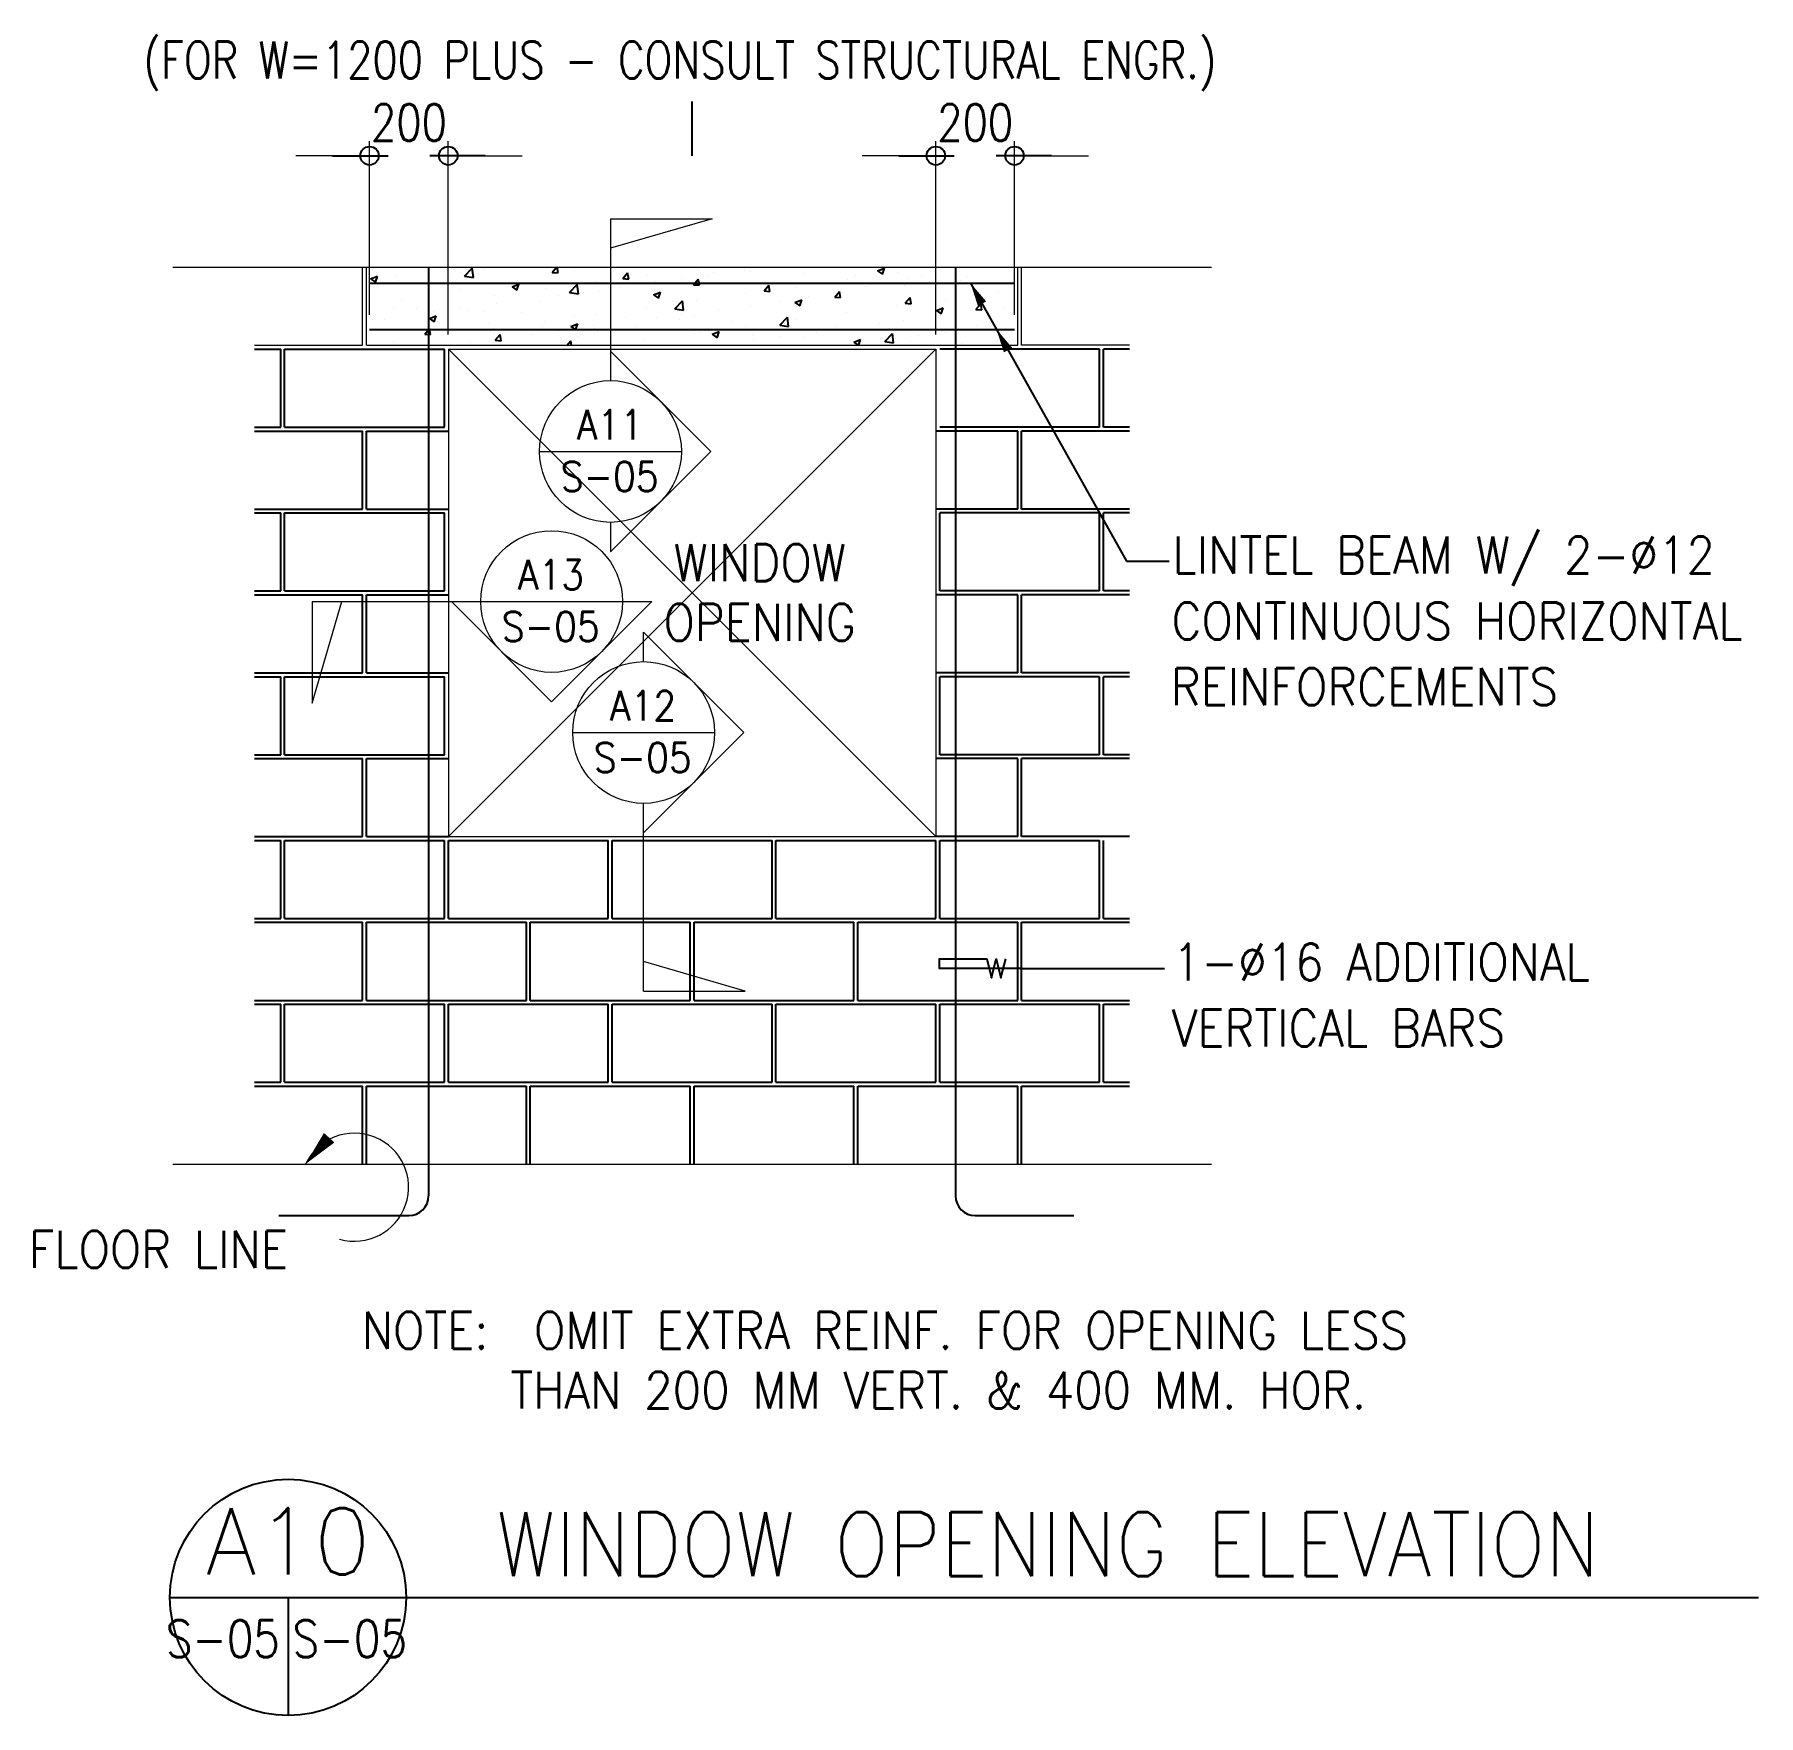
# Model space of a CAD drawing. Header units: millimetres. Extents: x 0 to 38473, y 0 to 21969.
# Drawn here: x 15477 to 20206, y 11820 to 16432 of the extents above; entities that cross this region are included whole.
import ezdxf
from ezdxf.enums import TextEntityAlignment as Align

# ---------------------------------------------------------------- set-up
doc = ezdxf.new("R2010")
doc.units = ezdxf.units.MM
doc.layers.add('2Y', color=3, linetype='Continuous', lineweight=9)
doc.layers.add('ST-DIM_E', color=250, linetype='Continuous', lineweight=13)
for name, color, linetype in [('6M', 6, 'Continuous'), ('8G', 8, 'Continuous'), ('DIM', 8, 'Continuous'), ('SHE', 8, 'Continuous'), ('TG', 3, 'Continuous'), ('title', 3, 'Continuous')]:
    doc.layers.add(name, color=color, linetype=linetype)
doc.styles.add('100CL', font='romans.shx', dxfattribs={"height": 250})
doc.styles.add('175CL', font='ROMANS.shx', dxfattribs={"height": 0.45})
doc.styles.add('ROMANS', font='romans.shx', dxfattribs={"width": 0.8})
doc.dimstyles.new('DIM150', dxfattribs={"dimscale": 150, "dimtxt": 2.5, "dimasz": 2.5, "dimexe": 1, "dimexo": 1, "dimgap": 1, "dimtad": 1, "dimdec": 0, "dimzin": 0, "dimdsep": 46, "dimtxsty": 'ROMANS', "dimblk": 'DIM1', "dimcen": 1, "dimclrd": 8, "dimclre": 8, "dimclrt": 3, "dimadec": 0, "dimazin": 0, "dimtfac": 1, "dimtdec": 0, "dimtofl": 0, "dimtmove": 0, "dimatfit": 3, "dimfxl": 1, "dimtolj": 1, "dimtzin": 0, "dimarcsym": 0})

# ---------------------------------------------------------------- blocks, each defined once
blk = doc.blocks.new('*X21')
at = {"color": 0}
for p, q in [((26.936, 37.606), (26.98, 37.658)), ((26.996, 37.601), (26.985, 37.658)), ((25.09, 37.54), (25.16, 37.567)), ((25.09, 37.54), (25.139, 37.506)), ((25.139, 37.506), (25.16, 37.566)), ((25.346, 37.568), (25.346, 37.568)), ((25.37, 37.519), (25.37, 37.519)), ((25.859, 37.639), (25.859, 37.639)), ((26.002, 37.602), (26.002, 37.602)), ((26.045, 37.567), (26.122, 37.648)), ((26.045, 37.567), (26.134, 37.553)), ((26.134, 37.553), (26.122, 37.648)), ((26.252, 37.635), (26.252, 37.635)), ((26.527, 37.46), (26.597, 37.486)), ((26.577, 37.426), (26.597, 37.486)), ((26.58, 37.528), (26.58, 37.528)), ((26.936, 37.606), (26.996, 37.601)), ((27.163, 37.629), (27.163, 37.629)), ((27.385, 37.515), (27.385, 37.515)), ((27.653, 37.544), (27.701, 37.601)), ((27.653, 37.544), (27.713, 37.538)), ((27.713, 37.538), (27.701, 37.601)), ((27.89, 37.579), (27.89, 37.579)), ((27.986, 37.509), (27.986, 37.509)), ((28.26, 37.54), (28.26, 37.54)), ((28.37, 37.481), (28.419, 37.538)), ((28.41, 37.654), (28.41, 37.654)), ((28.418, 37.639), (28.418, 37.639)), ((28.43, 37.476), (28.419, 37.538)), ((28.51, 37.573), (28.51, 37.573)), ((28.569, 37.609), (28.569, 37.609)), ((28.889, 37.622), (28.889, 37.622)), ((28.951, 37.616), (28.951, 37.616)), ((29.485, 37.594), (29.485, 37.594)), ((29.935, 37.531), (29.935, 37.531)), ((30.019, 37.571), (30.019, 37.571)), ((30.241, 37.622), (30.311, 37.649)), ((30.241, 37.622), (30.291, 37.588)), ((30.291, 37.588), (30.311, 37.649)), ((30.449, 37.601), (30.449, 37.601)), ((30.553, 37.549), (30.553, 37.549)), ((30.701, 37.56), (30.701, 37.56)), ((30.769, 37.51), (30.769, 37.51)), ((31.087, 37.526), (31.087, 37.526)), ((31.147, 37.56), (31.147, 37.56)), ((31.62, 37.503), (31.62, 37.503)), ((25.414, 37.328), (25.414, 37.328)), ((25.997, 37.428), (25.997, 37.428)), ((26.352, 37.37), (26.352, 37.37)), ((26.527, 37.46), (26.577, 37.426)), ((26.82, 37.309), (26.82, 37.309)), ((26.872, 37.445), (26.872, 37.445)), ((26.999, 37.374), (26.999, 37.374)), ((27.112, 37.401), (27.19, 37.482)), ((27.112, 37.401), (27.201, 37.387)), ((27.201, 37.387), (27.19, 37.482)), ((27.25, 37.407), (27.25, 37.407)), ((27.403, 37.409), (27.403, 37.409)), ((27.629, 37.456), (27.629, 37.456)), ((27.964, 37.379), (28.034, 37.406)), ((27.964, 37.379), (28.014, 37.346)), ((28.014, 37.346), (28.034, 37.406)), ((28.179, 37.236), (28.257, 37.317)), ((28.268, 37.222), (28.257, 37.317)), ((28.37, 37.481), (28.43, 37.476)), ((28.397, 37.321), (28.397, 37.321)), ((28.911, 37.392), (28.911, 37.392)), ((29.088, 37.418), (29.136, 37.475)), ((29.088, 37.418), (29.147, 37.413)), ((29.147, 37.413), (29.136, 37.475)), ((29.258, 37.311), (29.258, 37.311)), ((29.401, 37.299), (29.471, 37.326)), ((29.416, 37.456), (29.416, 37.456)), ((29.451, 37.266), (29.471, 37.326)), ((29.508, 37.344), (29.508, 37.344)), ((29.534, 37.359), (29.534, 37.359)), ((29.805, 37.355), (29.853, 37.413)), ((29.805, 37.355), (29.865, 37.35)), ((29.865, 37.35), (29.853, 37.413)), ((29.887, 37.394), (29.887, 37.394)), ((30.118, 37.459), (30.118, 37.459)), ((30.518, 37.477), (30.518, 37.477)), ((30.522, 37.293), (30.57, 37.35)), ((30.582, 37.287), (30.57, 37.35)), ((30.942, 37.332), (30.942, 37.332)), ((31.461, 37.407), (31.461, 37.407)), ((25.334, 37.235), (25.334, 37.235)), ((25.554, 37.241), (25.554, 37.241)), ((25.687, 37.137), (25.757, 37.164)), ((25.687, 37.137), (25.736, 37.103)), ((25.736, 37.103), (25.757, 37.164)), ((25.739, 37.208), (25.739, 37.208)), ((25.847, 37.306), (25.847, 37.306)), ((25.989, 37.241), (25.989, 37.241)), ((26.087, 37.218), (26.087, 37.218)), ((26.237, 37.209), (26.237, 37.209)), ((26.368, 37.291), (26.368, 37.291)), ((26.621, 37.195), (26.621, 37.195)), ((27.155, 37.173), (27.155, 37.173)), ((27.373, 37.182), (27.373, 37.182)), ((27.689, 37.15), (27.689, 37.15)), ((27.878, 37.246), (27.878, 37.246)), ((27.997, 37.145), (27.997, 37.145)), ((28.179, 37.236), (28.268, 37.222)), ((28.247, 37.178), (28.247, 37.178)), ((28.368, 37.159), (28.368, 37.159)), ((28.626, 37.228), (28.626, 37.228)), ((28.951, 37.259), (28.951, 37.259)), ((29.246, 37.07), (29.324, 37.151)), ((29.335, 37.056), (29.324, 37.151)), ((29.401, 37.299), (29.451, 37.266)), ((29.923, 37.198), (29.923, 37.198)), ((30.437, 37.268), (30.437, 37.268)), ((30.522, 37.293), (30.582, 37.287)), ((30.838, 37.219), (30.908, 37.246)), ((30.838, 37.219), (30.888, 37.186)), ((30.884, 37.166), (30.884, 37.166)), ((30.888, 37.186), (30.908, 37.246)), ((31.239, 37.23), (31.288, 37.287)), ((31.239, 37.23), (31.299, 37.225)), ((31.299, 37.225), (31.288, 37.287)), ((31.516, 37.249), (31.516, 37.249)), ((25.07, 37.009), (25.07, 37.009)), ((25.107, 37.125), (25.107, 37.125)), ((25.231, 37.129), (25.231, 37.129)), ((25.64, 36.98), (25.688, 37.037)), ((25.64, 36.98), (25.7, 36.974)), ((25.653, 37.109), (25.653, 37.109)), ((25.7, 36.974), (25.688, 37.037)), ((25.765, 37.106), (25.765, 37.106)), ((25.835, 36.973), (25.835, 36.973)), ((26.298, 37.084), (26.298, 37.084)), ((26.34, 37.037), (26.34, 37.037)), ((26.357, 36.917), (26.406, 36.974)), ((26.417, 36.912), (26.406, 36.974)), ((26.736, 36.979), (26.736, 36.979)), ((26.832, 37.061), (26.832, 37.061)), ((26.86, 37.112), (26.86, 37.112)), ((26.987, 37.012), (26.987, 37.012)), ((27.124, 37.057), (27.194, 37.084)), ((27.124, 37.057), (27.173, 37.023)), ((27.173, 37.023), (27.194, 37.084)), ((27.202, 36.959), (27.202, 36.959)), ((27.365, 37.062), (27.365, 37.062)), ((27.366, 37.039), (27.366, 37.039)), ((27.785, 37.059), (27.785, 37.059)), ((27.9, 37.016), (27.9, 37.016)), ((28.223, 37.128), (28.223, 37.128)), ((28.385, 36.988), (28.385, 36.988)), ((28.434, 36.994), (28.434, 36.994)), ((28.561, 36.977), (28.631, 37.004)), ((28.561, 36.977), (28.611, 36.943)), ((28.611, 36.943), (28.631, 37.004)), ((28.757, 37.105), (28.757, 37.105)), ((28.899, 37.059), (28.899, 37.059)), ((28.967, 36.971), (28.967, 36.971)), ((29.246, 37.07), (29.335, 37.056)), ((29.29, 37.083), (29.29, 37.083)), ((29.404, 37.123), (29.404, 37.123)), ((29.624, 37), (29.624, 37)), ((29.824, 37.06), (29.824, 37.06)), ((30.255, 37.083), (30.255, 37.083)), ((30.314, 36.904), (30.391, 36.986)), ((30.358, 37.038), (30.358, 37.038)), ((30.402, 36.891), (30.391, 36.986)), ((30.506, 37.116), (30.506, 37.116)), ((30.66, 36.963), (30.66, 36.963)), ((30.892, 37.015), (30.892, 37.015)), ((30.93, 36.999), (30.93, 36.999)), ((31.243, 37.063), (31.243, 37.063)), ((31.426, 36.992), (31.426, 36.992)), ((31.449, 37.074), (31.449, 37.074)), ((25.322, 36.902), (25.322, 36.902)), ((26.105, 36.896), (26.105, 36.896)), ((26.357, 36.917), (26.417, 36.912)), ((27.084, 36.865), (27.123, 36.912)), ((27.131, 36.865), (27.123, 36.912)), ((27.866, 36.913), (27.866, 36.913)), ((28.995, 36.917), (28.995, 36.917)), ((29.245, 36.95), (29.245, 36.95)), ((29.501, 36.948), (29.501, 36.948)), ((29.998, 36.897), (30.068, 36.924)), ((29.998, 36.897), (30.045, 36.865)), ((30.035, 36.926), (30.035, 36.926)), ((30.048, 36.865), (30.068, 36.924)), ((30.314, 36.904), (30.402, 36.891)), ((30.424, 36.935), (30.424, 36.935)), ((30.569, 36.903), (30.569, 36.903)), ((31.103, 36.881), (31.103, 36.881)), ((31.503, 36.887), (31.503, 36.887))]:
    blk.add_line(p, q, dxfattribs=at)
blk = doc.blocks.new('DIM1')
at = {"color": 0}
blk.add_line((-1, 0), (0.5, 0), dxfattribs=at)
at = {"color": 3}
blk.add_circle((0, 0), 0.25, dxfattribs=at)
blk = doc.blocks.new('*D56')
at = {"layer": 'Defpoints', "color": 0, "transparency": 16777216}
for p in [(416185, -13911), (415385, -15676), (416185, -15876)]:
    blk.add_point(p, dxfattribs=at)
at = {"layer": 'DIM', "color": 8, "lineweight": -2, "transparency": 16777216}
for p, q in [((415385, -15526), (415385, -13761)), ((416185, -15726), (416185, -13761)), ((415010, -13911), (414635, -13911)), ((416560, -13911), (416935, -13911))]:
    blk.add_line(p, q, dxfattribs=at)
at = {"layer": 'DIM', "color": 8, "lineweight": -2, "transparency": 16777216, "xscale": 375, "yscale": 375, "zscale": 375}
blk.add_blockref('DIM1', (415385, -13911), dxfattribs=at)
at = {"layer": 'DIM', "color": 8, "lineweight": -2, "transparency": 16777216, "xscale": 375, "yscale": 375, "zscale": 375, "rotation": 180}
blk.add_blockref('DIM1', (416185, -13911), dxfattribs=at)
at = {"layer": 'DIM', "color": 3, "transparency": 16777216, "insert": (415785, -13573), "char_height": 375, "attachment_point": 5, "style": 'ROMANS'}
blk.add_mtext('\\A1;200', dxfattribs=at)
blk = doc.blocks.new('*D57')
at = {"layer": 'Defpoints', "color": 0, "transparency": 16777216}
for p in [(421138, -13911), (421938, -15676), (421138, -15876)]:
    blk.add_point(p, dxfattribs=at)
at = {"layer": 'DIM', "color": 8, "lineweight": -2, "transparency": 16777216}
for p, q in [((421138, -15726), (421138, -13761)), ((421938, -15526), (421938, -13761)), ((420763, -13911), (420388, -13911)), ((422313, -13911), (422688, -13911))]:
    blk.add_line(p, q, dxfattribs=at)
at = {"layer": 'DIM', "color": 8, "lineweight": -2, "transparency": 16777216, "xscale": 375, "yscale": 375, "zscale": 375}
blk.add_blockref('DIM1', (421138, -13911), dxfattribs=at)
at = {"layer": 'DIM', "color": 8, "lineweight": -2, "transparency": 16777216, "xscale": 375, "yscale": 375, "zscale": 375, "rotation": 180}
blk.add_blockref('DIM1', (421938, -13911), dxfattribs=at)
at = {"layer": 'DIM', "color": 3, "transparency": 16777216, "insert": (421538, -13573), "char_height": 375, "attachment_point": 5, "style": 'ROMANS'}
blk.add_mtext('\\A1;200', dxfattribs=at)
blk = doc.blocks.new('A$C6C0B0B06')
at = {"layer": 'title', "color": 2}
for p, q in [((0, 0), (16, 0)), ((8, 0), (8, -8))]:
    blk.add_line(p, q, dxfattribs=at)
blk.add_circle((8, 0), 8, dxfattribs=at)
at = {"layer": 'title', "color": 5, "style": 'ROMANS'}
blk.add_attdef('A', text='', height=4.5, dxfattribs=at).set_placement((8, 3.8), align=Align.MIDDLE)
at = {"layer": 'title', "color": 2, "style": 'ROMANS'}
for width, p, p2 in [(1.138397, (-0.28, -4.05), (7.44, -4.05)), (1.147089, (8.29, -4.05), (16.07, -4.05))]:
    blk.add_attdef('S-1', text='', height=2.5, dxfattribs=dict(at, width=width)).set_placement(p, p2, align=Align.FIT)
blk = doc.blocks.new('A$Cf5b5c68e')
at = {"layer": '2Y'}
for p, q in [((5400.98, 25905.403), (4368.042, 25605.403)), ((4368.042, 25905.403), (5400.98, 25905.403)), ((4368.042, 25905.403), (4368.042, 24260.081)), ((-79.393, 25411.785), (10473.607, 25411.785)), ((1849.607, 24618.785), (1849.607, 25411.785)), ((1888.607, 24618.785), (1888.607, 25411.785)), ((8505.607, 24618.785), (8505.607, 25411.785)), ((8544.607, 24618.785), (8544.607, 25411.785)), ((752.607, 24618.785), (1849.607, 24618.785)), ((1888.607, 24618.785), (8505.607, 24618.785)), ((2720.607, 19626.785), (7673.607, 24579.785)), ((2720.607, 24579.785), (7673.607, 19626.785)), ((4368.042, 24558.315), (5386.276, 23540.081)), ((9641.607, 24618.785), (8544.607, 24618.785)), ((3648.042, 23540.081), (5088.042, 23540.081)), ((4368.042, 22521.847), (5386.276, 23540.081)), ((4368.042, 22820.081), (4368.042, 22521.847)), ((1337.047, 22015.412), (4788.035, 22015.412)), ((1337.047, 20982.474), (1637.047, 22015.412)), ((1337.047, 22015.412), (1337.047, 20982.474)), ((2751.568, 22015.412), (3769.802, 20997.178)), ((4788.035, 22015.412), (3769.802, 20997.178)), ((4704.512, 21404.495), (4704.512, 21702.729)), ((4704.512, 21702.729), (5722.746, 20684.495)), ((4704.512, 19666.261), (5722.746, 20684.495)), ((4704.512, 18057.45), (4704.512, 19964.495)), ((5737.449, 18057.45), (4704.512, 18357.45)), ((4704.512, 18057.45), (5737.449, 18057.45)), ((-79.393, 16298.785), (10473.607, 16298.785))]:
    blk.add_line(p, q, dxfattribs=at)
at = {"layer": '2Y', "color": 2, "linetype": 'Continuous'}
for p, q in [((2720.607, 24579.785), (7673.607, 24579.785)), ((2720.607, 24579.785), (2720.607, 19626.785)), ((7673.607, 24579.785), (7673.607, 19626.785)), ((2720.607, 19626.785), (7673.607, 19626.785))]:
    blk.add_line(p, q, dxfattribs=at)
at = {"layer": '2Y', "color": 2}
blk.add_line((3984.512, 20684.495), (5424.512, 20684.495), dxfattribs=at)
at = {"layer": '2Y'}
for centre in [(4368.042, 23540.081), (3769.802, 22015.412), (4704.512, 20684.495)]:
    blk.add_circle(centre, 720, dxfattribs=at)
at = {"layer": '2Y', "color": 8}
blk.add_arc((1767.251, 16064.797), 549.255, 253.8883637, 154.7853644, dxfattribs=at)
at = {"layer": '6M', "color": 6}
for p, q in [((2520.607, 25411.785), (2520.607, 15976.195)), ((7873.607, 25411.785), (7873.607, 15976.195)), ((1920.607, 25250.785), (8473.607, 25250.785)), ((1920.607, 24779.785), (8473.607, 24779.785)), ((997.122, 15776.195), (2320.607, 15776.195)), ((8073.607, 15776.195), (9076.021, 15776.195))]:
    blk.add_line(p, q, dxfattribs=at)
for centre, start, end in [((2320.607, 15976.195), 270, 0), ((8073.607, 15976.195), 180, 270)]:
    blk.add_arc(centre, 200, start, end, dxfattribs=at)
at = {"layer": '8G'}
for p, q in [((8025.681, 25250.785), (9608.785, 22423.972)), ((9608.785, 22423.972), (10042.741, 22423.972)), ((8531.714, 18288.283), (9997.776, 18288.283))]:
    blk.add_line(p, q, dxfattribs=at)
at = {"layer": '8G', "color": 2}
for points in [[(8142.906, 25041.466, 95.964, 0, 0), (8025.681, 25250.785, 0, 0, 0)], [(8406.681, 24570.466, 95.964, 0, 0), (8289.456, 24779.785, 0, 0, 0)], [(1510.02, 16567.208, 143.945, 0, 0), (1269.723, 16299.33, 0, 0, 0)]]:
    blk.add_lwpolyline(points, format="xyseb", dxfattribs=at)
blk.add_lwpolyline([(8531.714, 18288.283), (7711.073, 18288.283), (7711.073, 18384.246), (8190.891, 18384.246), (8238.872, 18192.319), (8286.854, 18384.246), (8334.836, 18192.319), (8382.818, 18384.246)], dxfattribs=at)
at = {"layer": 'DIM', "color": 8}
blk.add_line((5197.107, 26544.772), (5197.107, 27095.248), dxfattribs=at)
at = {"layer": 'SHE', "color": 8}
for p, q in [((752.607, 24579.785), (1017.607, 24579.785)), ((1017.607, 23786.785), (1017.607, 24579.785)), ((1056.607, 24579.785), (2681.607, 24579.785)), ((1056.607, 23786.785), (1056.607, 24579.785)), ((2681.607, 23786.785), (2681.607, 24579.785)), ((9337.607, 24579.785), (7712.607, 24579.785)), ((9337.607, 23786.785), (9337.607, 24579.785)), ((9376.607, 23786.785), (9376.607, 24579.785)), ((9641.607, 24579.785), (9376.607, 24579.785)), ((752.607, 23786.785), (1017.607, 23786.785)), ((752.607, 23747.785), (1849.607, 23747.785)), ((1056.607, 23786.785), (2681.607, 23786.785)), ((1849.607, 22954.785), (1849.607, 23747.785)), ((1888.607, 23747.785), (2720.607, 23747.785)), ((1888.607, 22954.785), (1888.607, 23747.785)), ((8505.607, 23747.785), (7673.607, 23747.785)), ((9337.607, 23786.785), (7712.607, 23786.785)), ((8505.607, 22954.785), (8505.607, 23747.785)), ((9641.607, 23747.785), (8544.607, 23747.785)), ((8544.607, 22954.785), (8544.607, 23747.785)), ((9641.607, 23786.785), (9376.607, 23786.785)), ((752.607, 22954.785), (1849.607, 22954.785)), ((1888.607, 22954.785), (2720.607, 22954.785)), ((8505.607, 22954.785), (7673.607, 22954.785)), ((9641.607, 22954.785), (8544.607, 22954.785)), ((752.607, 22915.785), (1017.607, 22915.785)), ((1017.607, 22122.785), (1017.607, 22915.785)), ((1056.607, 22122.785), (1056.607, 22915.785)), ((1056.607, 22915.785), (2681.607, 22915.785)), ((2681.607, 22122.785), (2681.607, 22915.785)), ((7712.607, 22122.785), (7712.607, 22915.785)), ((9337.607, 22915.785), (7712.607, 22915.785)), ((9337.607, 22122.785), (9337.607, 22915.785)), ((9376.607, 22122.785), (9376.607, 22915.785)), ((9641.607, 22915.785), (9376.607, 22915.785)), ((752.607, 22122.785), (1017.607, 22122.785)), ((752.607, 22083.785), (1849.607, 22083.785)), ((1056.607, 22122.785), (2681.607, 22122.785)), ((1849.607, 21290.785), (1849.607, 22083.785)), ((1888.607, 22083.785), (2720.607, 22083.785)), ((1888.607, 21290.785), (1888.607, 22083.785)), ((8505.607, 22083.785), (7673.607, 22083.785)), ((9337.607, 22122.785), (7712.607, 22122.785)), ((8505.607, 21290.785), (8505.607, 22083.785)), ((8544.607, 21290.785), (8544.607, 22083.785)), ((9641.607, 22083.785), (8544.607, 22083.785)), ((9641.607, 22122.785), (9376.607, 22122.785)), ((752.607, 21290.785), (1849.607, 21290.785)), ((752.607, 21251.785), (1017.607, 21251.785)), ((1017.607, 20458.785), (1017.607, 21251.785)), ((1056.607, 21251.785), (2681.607, 21251.785)), ((1056.607, 20458.785), (1056.607, 21251.785)), ((1888.607, 21290.785), (2720.607, 21290.785)), ((2681.607, 20458.785), (2681.607, 21251.785)), ((8505.607, 21290.785), (7673.607, 21290.785)), ((7712.607, 20458.785), (7712.607, 21251.785)), ((9337.607, 21251.785), (7712.607, 21251.785)), ((9641.607, 21290.785), (8544.607, 21290.785)), ((9337.607, 20458.785), (9337.607, 21251.785)), ((9376.607, 20458.785), (9376.607, 21251.785)), ((9641.607, 21251.785), (9376.607, 21251.785)), ((752.607, 20458.785), (1017.607, 20458.785)), ((752.607, 20419.785), (1849.607, 20419.785)), ((1056.607, 20458.785), (2681.607, 20458.785)), ((1849.607, 19626.785), (1849.607, 20419.785)), ((1888.607, 20419.785), (2720.607, 20419.785)), ((1888.607, 19626.785), (1888.607, 20419.785)), ((8505.607, 20419.785), (7673.607, 20419.785)), ((9337.607, 20458.785), (7712.607, 20458.785)), ((8505.607, 19626.785), (8505.607, 20419.785)), ((9641.607, 20419.785), (8544.607, 20419.785)), ((8544.607, 19626.785), (8544.607, 20419.785)), ((9641.607, 20458.785), (9376.607, 20458.785)), ((752.607, 19626.785), (1849.607, 19626.785)), ((1888.607, 19626.785), (2720.607, 19626.785)), ((8505.607, 19626.785), (7673.607, 19626.785)), ((9641.607, 19626.785), (8544.607, 19626.785)), ((752.607, 19587.785), (1017.607, 19587.785)), ((1017.607, 18794.785), (1017.607, 19587.785)), ((1056.607, 18794.785), (1056.607, 19587.785)), ((1056.607, 19587.785), (2681.607, 19587.785)), ((2681.607, 18794.785), (2681.607, 19587.785)), ((2720.607, 18794.785), (2720.607, 19587.785)), ((2720.607, 19587.785), (4345.607, 19587.785)), ((4345.607, 18794.785), (4345.607, 19587.785)), ((4384.607, 18794.785), (4384.607, 19587.785)), ((4384.607, 19587.785), (6009.607, 19587.785)), ((6009.607, 18794.785), (6009.607, 19587.785)), ((6048.607, 18794.785), (6048.607, 19587.785)), ((7673.607, 18794.785), (7673.607, 19587.785)), ((7712.607, 18794.785), (7712.607, 19587.785)), ((7712.607, 19587.785), (9337.607, 19587.785)), ((9337.607, 18794.785), (9337.607, 19587.785)), ((9376.607, 18794.785), (9376.607, 19587.785)), ((752.607, 18794.785), (1017.607, 18794.785)), ((752.607, 18755.785), (1849.607, 18755.785)), ((1056.607, 18794.785), (2681.607, 18794.785)), ((1849.607, 17962.785), (1849.607, 18755.785)), ((1888.607, 18755.785), (3513.607, 18755.785)), ((1888.607, 17962.785), (1888.607, 18755.785)), ((2720.607, 18794.785), (4345.607, 18794.785)), ((3513.607, 17962.785), (3513.607, 18755.785)), ((3552.607, 18755.785), (5177.607, 18755.785)), ((3552.607, 17962.785), (3552.607, 18755.785)), ((4384.607, 18794.785), (6009.607, 18794.785)), ((5177.607, 17962.785), (5177.607, 18755.785)), ((5216.607, 18755.785), (6841.607, 18755.785)), ((5216.607, 17962.785), (5216.607, 18755.785)), ((6048.607, 18794.785), (7673.607, 18794.785)), ((6841.607, 17962.785), (6841.607, 18755.785)), ((6880.607, 18755.785), (8505.607, 18755.785)), ((6880.607, 17962.785), (6880.607, 18755.785)), ((7712.607, 18794.785), (9337.607, 18794.785)), ((8505.607, 17962.785), (8505.607, 18755.785)), ((8544.607, 18755.785), (9641.607, 18755.785)), ((8544.607, 17962.785), (8544.607, 18755.785)), ((9376.607, 18794.785), (9641.607, 18794.785)), ((752.607, 17962.785), (1849.607, 17962.785)), ((752.607, 17923.785), (1017.607, 17923.785)), ((1017.607, 17130.785), (1017.607, 17923.785)), ((1056.607, 17923.785), (2681.607, 17923.785)), ((1056.607, 17130.785), (1056.607, 17923.785)), ((1888.607, 17962.785), (3513.607, 17962.785)), ((2681.607, 17130.785), (2681.607, 17923.785)), ((2720.607, 17130.785), (2720.607, 17923.785)), ((2720.607, 17923.785), (4345.607, 17923.785)), ((3552.607, 17962.785), (5177.607, 17962.785)), ((4345.607, 17130.785), (4345.607, 17923.785)), ((4384.607, 17923.785), (6009.607, 17923.785)), ((4384.607, 17130.785), (4384.607, 17923.785)), ((5216.607, 17962.785), (6841.607, 17962.785)), ((6009.607, 17130.785), (6009.607, 17923.785)), ((6048.607, 17923.785), (7673.607, 17923.785)), ((6048.607, 17130.785), (6048.607, 17923.785)), ((6880.607, 17962.785), (8505.607, 17962.785)), ((7673.607, 17130.785), (7673.607, 17923.785)), ((7712.607, 17130.785), (7712.607, 17923.785)), ((7712.607, 17923.785), (9337.607, 17923.785)), ((8544.607, 17962.785), (9641.607, 17962.785)), ((9337.607, 17130.785), (9337.607, 17923.785)), ((9376.607, 17130.785), (9376.607, 17923.785)), ((9376.607, 17923.785), (9641.607, 17923.785)), ((752.607, 17130.785), (1017.607, 17130.785)), ((752.607, 17091.785), (1849.607, 17091.785)), ((1056.607, 17130.785), (2681.607, 17130.785)), ((1849.607, 16298.785), (1849.607, 17091.785)), ((1888.607, 17091.785), (3513.607, 17091.785)), ((1888.607, 16298.785), (1888.607, 17091.785)), ((2720.607, 17130.785), (4345.607, 17130.785)), ((3513.607, 16298.785), (3513.607, 17091.785)), ((3552.607, 17091.785), (5177.607, 17091.785)), ((3552.607, 16298.785), (3552.607, 17091.785)), ((4384.607, 17130.785), (6009.607, 17130.785)), ((5177.607, 16298.785), (5177.607, 17091.785)), ((5216.607, 17091.785), (6841.607, 17091.785)), ((5216.607, 16298.785), (5216.607, 17091.785)), ((6048.607, 17130.785), (7673.607, 17130.785)), ((6841.607, 16298.785), (6841.607, 17091.785)), ((6880.607, 17091.785), (8505.607, 17091.785)), ((6880.607, 16298.785), (6880.607, 17091.785)), ((7712.607, 17130.785), (9337.607, 17130.785)), ((8505.607, 16298.785), (8505.607, 17091.785)), ((8544.607, 16298.785), (8544.607, 17091.785)), ((8544.607, 17091.785), (9641.607, 17091.785)), ((9376.607, 17130.785), (9641.607, 17130.785))]:
    blk.add_line(p, q, dxfattribs=at)
at = {"layer": 'SHE', "color": 8, "linetype": 'Continuous'}
blk.add_line((6048.607, 19587.785), (7673.607, 19587.785), dxfattribs=at)
at = {"layer": 'title', "color": 2}
blk.add_line((-107.484, 11896.323), (16031.357, 11896.323), dxfattribs=at)
at = {"layer": 'SHE', "color": 8, "xscale": 1000, "yscale": 1000, "zscale": 1000}
blk.add_blockref('*X21', (-23159.008, -12246.559), dxfattribs=at)
at = {"layer": 'title'}
ref = blk.add_blockref('A$C6C0B0B06', (-107.484, 11896.323), dxfattribs=dict(at, xscale=150, yscale=150, zscale=150))
ref.add_attrib('A', 'A10', dxfattribs={"color": 5, "height": 675, "style": 'ROMANS'}).set_placement((1092.516, 12466.878), align=Align.MIDDLE)
ref.add_attrib('S-1', 'S-05', dxfattribs={"color": 2, "height": 375, "style": 'ROMANS', "width": 0.78179}).set_placement((-149.819, 11289.234), (1008.906, 11289.234), align=Align.FIT)
ref.add_attrib('S-1', 'S-05', dxfattribs={"color": 2, "height": 375, "style": 'ROMANS', "width": 0.78776}).set_placement((1135.71, 11289.234), (2303.282, 11289.234), align=Align.FIT)
at = {"layer": 'TG', "linetype": 'Continuous', "style": '100CL', "width": 0.8}
blk.add_text('(FOR W=1200 PLUS - CONSULT STRUCTURAL ENGR.)', height=375, dxfattribs=at).set_placement((5073.949, 27491.418), align=Align.MIDDLE)
at = {"layer": 'TG', "style": '100CL', "width": 0.9}
for s, p in [('A11', (4362.314, 23812.293)), ('S-05', (4359.428, 23286.411)), ('A13', (3764.074, 22287.623)), ('S-05', (3761.188, 21761.742)), ('A12', (4698.784, 20956.706)), ('S-05', (4695.898, 20430.825))]:
    blk.add_text(s, height=300, dxfattribs=at).set_placement(p, align=Align.MIDDLE)
at = {"layer": 'TG', "linetype": 'Continuous', "style": '100CL', "width": 0.9}
for s, p in [('WINDOW', (5009.606, 22223.641)), ('LINTEL BEAM W/ 2-%%C12', (10077.497, 22300.289)), ('OPENING', (4907.191, 21616.498)), ('CONTINUOUS HORIZONTAL', (10068.721, 21630.998)), ('REINFORCEMENTS', (10059.945, 20961.706)), ('1-%%C16 ADDITIONAL', (10079.325, 18164.6)), ('VERTICAL BARS', (10070.549, 17495.309)), ('FLOOR LINE', (-1541.785, 15245.057)), ('NOTE:  OMIT EXTRA REINF. FOR OPENING LESS', (1840.647, 14421.639)), ('       THAN 200 MM VERT. & 400 MM. HOR.', (1590.132, 13814.496))]:
    blk.add_text(s, height=375, dxfattribs=at).set_placement(p)
at = {"layer": 'title', "color": 6, "linetype": 'Continuous', "style": '175CL', "width": 0.9}
blk.add_text('WINDOW OPENING ELEVATION', height=650, dxfattribs=at).set_placement((3208.284, 12110.99))
at = {"layer": 'DIM'}
dim = blk.add_linear_dim(base=(2720.607, 26544.772), p1=(1920.607, 24779.785), p2=(2720.607, 24579.785), text='200', dimstyle='DIM150', dxfattribs=at)
dim.commit()
dim.dimension.update_dxf_attribs({"geometry": '*D56', "text_midpoint": (2320.607, 26544.772), "dimtype": 128, "insert": (-413464.749, 40455.382)})
dim = blk.add_linear_dim(base=(7673.607, 26544.772), p1=(8473.607, 24779.785), p2=(7673.607, 24579.785), angle=180, text='200', dimstyle='DIM150', dxfattribs=at)
dim.commit()
dim.dimension.update_dxf_attribs({"geometry": '*D57', "text_midpoint": (8073.607, 26544.772), "dimtype": 128, "insert": (-413464.749, 40455.382)})

msp = doc.modelspace()

# ---------------------------------------------------------------- block references
at = {"layer": 'ST-DIM_E', "xscale": 0.2700000000000001, "yscale": 0.2700000000000001, "zscale": 0.2700000000000001}
msp.add_blockref('A$Cf5b5c68e', (15877.2, 8931.9), dxfattribs=at)

doc.saveas('drawing.dxf')
